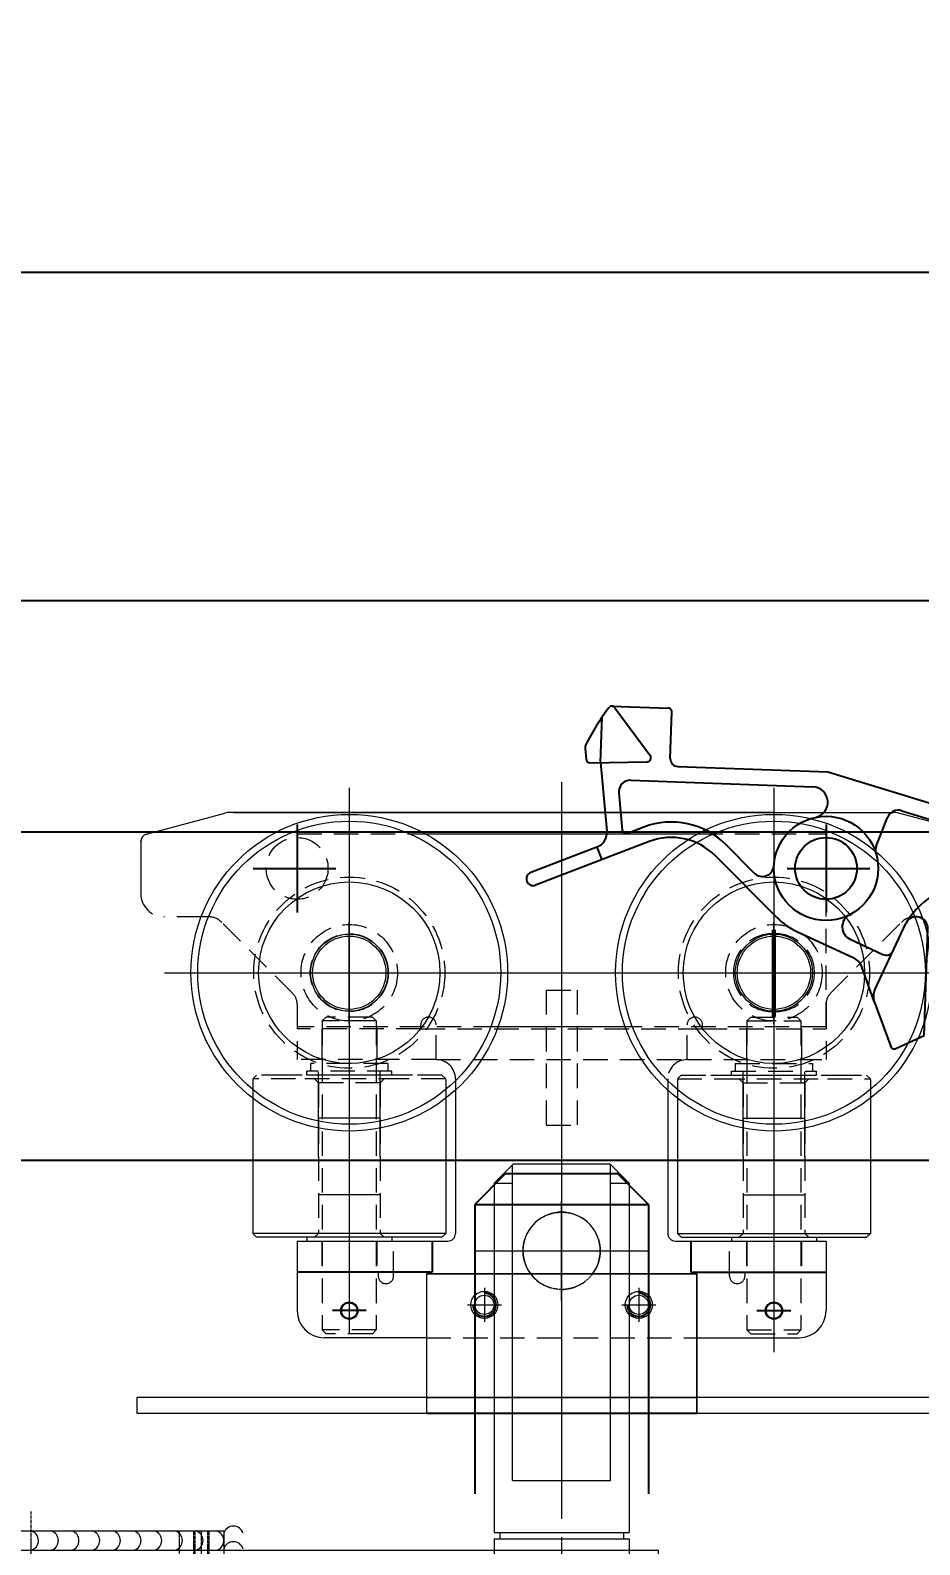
# Model space of a CAD drawing. Header units: inches. Extents: x 702888 to 852715, y 9845 to 271320.
# Drawn here: x 756867.9 to 757098.3, y 46472.2 to 46864.3 of the extents above; entities that cross this region are included whole.
import ezdxf

# ---------------------------------------------------------------- set-up
doc = ezdxf.new("R2010")
doc.units = ezdxf.units.IN
doc.header["$MEASUREMENT"] = 0
doc.header["$PDMODE"] = 34
for name, pattern in [('CENTER2', [1.125, 0.75, -0.125, 0.125, -0.125]), ('Discontinu', [1, 0.636364, -0.363636]), ('GESTRICHELT2', [9.525, 6.35, -3.175]), ('HIDDEN2', [0.1875, 0.125, -0.0625]), ('MITTE2', [725.805, 483.87, -80.645, 80.645, -80.645])]:
    doc.linetypes.add(name, pattern=pattern)
doc.layers.get('0').update_dxf_attribs({"lineweight": 5})
doc.layers.get('Defpoints').update_dxf_attribs({"lineweight": 5})
for name, color, linetype, lineweight in [('AIR PIPE', 120, 'Continuous', 5), ('CENTRE LINE', 1, 'CENTER2', 15), ('chain', 2, 'Continuous', 5), ('HIDDEN LINE', 252, 'HIDDEN2', 13), ('MITTE', 1, 'MITTE2', 0), ('OUTLINE', 7, 'Continuous', 30), ('UNSICHTBAR', 1, 'GESTRICHELT2', 0), ('VOLLINIE', 7, 'Continuous', 0)]:
    doc.layers.add(name, color=color, linetype=linetype, lineweight=lineweight)
for name, color, linetype in [('ATS-UNSICHTBAR', 1, 'Discontinu'), ('Conveyor_PF 1', 30, 'Continuous'), ('DÜNN', 1, 'Continuous'), ('M_Klinke_gedrückt', 40, 'Continuous'), ('Mitnehmerklinke', 84, 'Continuous')]:
    doc.layers.add(name, color=color, linetype=linetype)
doc.dimstyles.new('D1', dxfattribs={"dimscale": 66, "dimtxt": 2.5, "dimasz": 2.5, "dimexe": 1, "dimexo": 1, "dimgap": 1.25, "dimtad": 1, "dimdec": 0, "dimdsep": 46, "dimtxsty": 'Standard', "dimblk": 'OPEN30', "dimcen": 2.5, "dimclrd": 150, "dimclre": 150, "dimclrt": 140, "dimadec": 0, "dimazin": 0, "dimtfac": 1, "dimtdec": 0, "dimtmove": 0, "dimatfit": 3, "dimfxl": 1, "dimtfill": 1, "dimlwd": 13, "dimlwe": 13, "dimarcsym": 0})

# ---------------------------------------------------------------- blocks, each defined once
blk = doc.blocks.new('A$C67e8cd4e')
at = {"layer": 'Conveyor_PF 1'}
for p, q in [((6000, 229.86, 29355.5), (0, 229.86, 29355.5)), ((6000, 144.86, 29355.5), (0, 144.86, 29355.5)), ((0, 85), (6000, 85)), ((0, 0), (6000, 0))]:
    blk.add_line(p, q, dxfattribs=at)
blk = doc.blocks.new('A$C51210524')
blk.add_line((-50, 0), (50, 0))
for points in [[(-50, 80), (-50, 85), (50, 85), (50, 80.65)], [(-50, 0), (-50, 5)], [(50, 5), (50, 0)]]:
    blk.add_lwpolyline(points)
at = {"layer": 'CENTRE LINE', "linetype": 'CENTER2'}
blk.add_line((0, 90.05), (0, -8.02), dxfattribs=at)
at = {"layer": 'HIDDEN LINE', "linetype": 'HIDDEN2'}
for p, q in [((-46.25, 75), (-46.25, 85)), ((-45.9, 70), (-45.9, 85)), ((-44.25, 68.45), (-44.25, 85)), ((-42.6, 70), (-42.6, 85)), ((-42.25, 75), (-42.25, 85)), ((-38.5, 44.64), (-38.5, 85)), ((38.5, 44.64), (38.5, 85)), ((42.25, 75), (42.25, 85)), ((42.6, 70), (42.6, 85)), ((44.25, 68.45), (44.25, 85)), ((45.9, 70), (45.9, 85)), ((46.25, 75), (46.25, 85)), ((-46.25, 75), (-42.25, 75)), ((42.25, 75), (46.25, 75)), ((-45.9, 70), (-42.6, 70)), ((-45.9, 70), (-44.25, 69.01)), ((-42.6, 70), (-44.25, 69.01)), ((42.6, 70), (45.9, 70)), ((42.6, 70), (44.25, 69.01)), ((45.9, 70), (44.25, 69.01)), ((-38.5, 44.64), (-37.5, 44.64)), ((-37.5, 24.99), (-37.5, 44.64)), ((-37.5, 44.64), (37.5, 44.64)), ((37.5, 25), (37.5, 44.64)), ((38.5, 44.64), (37.5, 44.64)), ((37.5, 38), (50, 38)), ((37.5, 37.4), (49.81, 37.4)), ((37.5, 32.6), (50, 32.6)), ((37.5, 32), (50, 32)), ((-18.96, 24.99), (-37.5, 24.99)), ((-18.96, 24.99), (19.04, 25)), ((-18.96, 0), (-18.96, 24.99)), ((19.04, 0), (19.04, 25)), ((19.04, 25), (37.5, 25))]:
    blk.add_line(p, q, dxfattribs=at)
for points in [[(50, 85), (50, 5)], [(-50, 5), (-50, 80)]]:
    blk.add_lwpolyline(points, dxfattribs=at)
blk = doc.blocks.new('A$C6DF11944')
for centre, radius, start, end in [((1.23, 2.5), 2.55, 281.0938, 78.9062), ((6.57, 2.49), 2.56, 282.6917, 78.6666), ((11.65, 2.5), 2.62, 287.3698, 72.6302), ((17.01, 2.5), 2.62, 287.3698, 72.6302), ((22.37, 2.5), 2.62, 287.3698, 72.6302), ((27.73, 2.5), 2.62, 287.3698, 72.6302), ((33.08, 2.5), 2.62, 287.3698, 72.6302), ((38.44, 2.5), 2.62, 287.3698, 72.6302), ((44.09, 2.5), 2.55, 281.0938, 78.9062), ((49.44, 2.49), 2.56, 282.6917, 78.6666), ((54.52, 2.5), 2.62, 287.3698, 72.6302), ((59.87, 2.5), 2.62, 287.3698, 72.6302), ((65.23, 2.5), 2.62, 287.3698, 72.6302), ((70.59, 2.5), 2.62, 287.3698, 72.6302), ((75.95, 2.5), 2.62, 287.3698, 72.6302), ((81.31, 2.5), 2.62, 287.3698, 72.6302), ((86.66, 2.5), 2.62, 287.3698, 72.6302), ((92.02, 2.5), 2.62, 287.3698, 72.6302), ((97.38, 2.5), 2.62, 287.3698, 72.6302)]:
    blk.add_arc(centre, radius, start, end)
blk = doc.blocks.new('A$C43480035')
for centre, radius, start, end in [((-2.53, 0.82), 2.65, 197.928, 342.072), ((-2.53, -4.54), 2.65, 197.928, 342.072), ((-2.53, -9.9), 2.65, 197.928, 342.072), ((-2.53, -15.26), 2.65, 197.928, 342.072), ((-2.53, -20.61), 2.65, 197.928, 342.072), ((-2.53, -25.97), 2.65, 197.928, 342.072), ((-2.53, -31.33), 2.65, 197.928, 342.072), ((-2.53, -36.69), 2.65, 197.928, 342.072), ((-2.53, -42.05), 2.65, 197.928, 342.072), ((-2.53, -47.4), 2.65, 197.928, 342.072), ((-2.53, -52.76), 2.65, 197.928, 342.072), ((-2.53, -56.47), 3.53, 224.38, 315.62)]:
    blk.add_arc(centre, radius, start, end)
blk = doc.blocks.new('45Y45Y')
for p, q in [((20276.83, 5701.6, 14447.49), (20276.83, 5641.6, 14447.49)), ((20276.83, 5701.6, 14447.49), (20336.83, 5701.6, 14447.49)), ((20336.83, 5701.6, 14447.49), (20336.83, 5641.6, 14447.49)), ((20276.83, 5641.6, 14447.49), (20336.83, 5641.6, 14447.49))]:
    blk.add_line(p, q)
at = {"linetype": 'HIDDEN2'}
for p, q in [((20284.83, 5700.6, 14447.49), (20283.83, 5701.6, 14447.49)), ((20328.83, 5700.6, 14447.49), (20329.83, 5701.6, 14447.49)), ((20284.83, 5642.6, 14447.49), (20283.83, 5641.6, 14447.49)), ((20328.83, 5642.6, 14447.49), (20329.83, 5641.6, 14447.49))]:
    blk.add_line(p, q, dxfattribs=at)
at = {"layer": 'CENTRE LINE'}
blk.add_line((20306.83, 5709.99, 14447.49), (20306.83, 5637, 14447.49), dxfattribs=at)
at = {"layer": 'HIDDEN LINE', "linetype": 'HIDDEN2'}
for p, q in [((20284.83, 5700.6, 14447.49), (20284.83, 5642.6, 14447.49)), ((20328.83, 5700.6, 14447.49), (20284.83, 5700.6, 14447.49)), ((20328.83, 5700.6, 14447.49), (20328.83, 5642.6, 14447.49)), ((20328.83, 5642.6, 14447.49), (20284.83, 5642.6, 14447.49))]:
    blk.add_line(p, q, dxfattribs=at)
blk = doc.blocks.new('4577N')
for p, q in [((19906.83, 5706.6, 14447.49), (20231.83, 5706.6, 14447.49)), ((19906.83, 5706.6, 14447.49), (19906.83, 5631.6, 14447.49)), ((20231.83, 5706.6, 14447.49), (20231.83, 5631.6, 14447.49)), ((19906.83, 5697.72, 14447.49), (20231.83, 5697.72, 14447.49)), ((19906.83, 5640.49, 14447.49), (20231.83, 5640.49, 14447.49)), ((19906.83, 5631.6, 14447.49), (20231.83, 5631.6, 14447.49))]:
    blk.add_line(p, q)
for centre, radius, start, end in [((20016.83, 5710.23, 14447.49), 2.62, 17.3698, 162.6302), ((20121.83, 5710.23, 14447.49), 2.62, 17.3698, 162.6302), ((20016.83, 5706.19, 14447.49), 2.62, 17.3698, 162.6302), ((20121.83, 5706.19, 14447.49), 2.62, 17.3698, 162.6302), ((20016.83, 5700.83, 14447.49), 2.62, 17.3698, 162.6302), ((20121.83, 5700.83, 14447.49), 2.62, 17.3698, 162.6302), ((20016.83, 5695.48, 14447.49), 2.62, 17.3698, 162.6302), ((20121.83, 5695.48, 14447.49), 2.62, 17.3698, 162.6302), ((20016.83, 5690.12, 14447.49), 2.62, 17.3698, 162.6302), ((20121.83, 5690.12, 14447.49), 2.62, 17.3698, 162.6302), ((20016.83, 5684.76, 14447.49), 2.62, 17.3698, 162.6302), ((20121.83, 5684.76, 14447.49), 2.62, 17.3698, 162.6302), ((20016.83, 5679.4, 14447.49), 2.62, 17.3698, 162.6302), ((20121.83, 5679.4, 14447.49), 2.62, 17.3698, 162.6302), ((20016.83, 5674.32, 14447.49), 2.56, 12.6917, 168.6666), ((20121.82, 5674.32, 14447.49), 2.56, 11.3334, 167.3083), ((20016.83, 5668.98, 14447.49), 2.55, 11.0938, 168.9062), ((20121.83, 5668.98, 14447.49), 2.55, 11.0938, 168.9062), ((20016.83, 5663.33, 14447.49), 2.62, 17.3698, 162.6302), ((20121.83, 5663.33, 14447.49), 2.62, 17.3698, 162.6302), ((20016.83, 5657.97, 14447.49), 2.62, 17.3698, 162.6302), ((20121.83, 5657.97, 14447.49), 2.62, 17.3698, 162.6302), ((20016.83, 5652.61, 14447.49), 2.62, 17.3698, 162.6302), ((20121.83, 5652.61, 14447.49), 2.62, 17.3698, 162.6302), ((20016.83, 5647.25, 14447.49), 2.62, 17.3698, 162.6302), ((20121.83, 5647.25, 14447.49), 2.62, 17.3698, 162.6302), ((20016.83, 5641.9, 14447.49), 2.62, 17.3698, 162.6302), ((20121.83, 5641.9, 14447.49), 2.62, 17.3698, 162.6302), ((20016.83, 5636.54, 14447.49), 2.62, 17.3698, 162.6302), ((20121.83, 5636.54, 14447.49), 2.62, 17.3698, 162.6302), ((20016.83, 5631.46, 14447.49), 2.56, 12.6917, 168.6666), ((20121.82, 5631.46, 14447.49), 2.56, 11.3334, 167.3083), ((20016.83, 5626.11, 14447.49), 2.55, 11.0938, 168.9062), ((20121.83, 5626.11, 14447.49), 2.55, 11.0938, 168.9062)]:
    blk.add_arc(centre, radius, start, end)
at = {"linetype": 'HIDDEN2'}
for name, p in [('A$C51210524', (20069.33, 5626.6, 14447.49)), ('A$C6DF11944', (20019.33, 5706.6, 14447.49)), ('45Y45Y', (-100, 0)), ('A$C43480035', (19906.83, 5701.6, 14447.49)), ('A$C43480035', (20176.78, 5701.6, 14447.49))]:
    blk.add_blockref(name, p, dxfattribs=at)
at = {"linetype": 'HIDDEN2', "xscale": -1}
for name, p in [('45Y45Y', (40238.66, 0)), ('A$C43480035', (19961.88, 5701.6, 14447.49)), ('A$C43480035', (20231.83, 5701.6, 14447.49))]:
    blk.add_blockref(name, p, dxfattribs=at)
at = {"linetype": 'HIDDEN2', "xscale": -1, "rotation": 180}
blk.add_blockref('A$C6DF11944', (20019.33, 5631.6, 14447.49), dxfattribs=at)
blk = doc.blocks.new('545YUY')
for p, q in [((16202.92, 9365.34), (16197.92, 9360.34)), ((16202.72, 9283.34), (16202.72, 9365.14)), ((16202.92, 9365.34), (16227.92, 9365.34)), ((16232.92, 9360.34), (16227.92, 9365.34)), ((16228.12, 9283.34), (16228.12, 9365.14)), ((16197.92, 9360.34), (16197.92, 9269.84)), ((16197.92, 9360.34), (16202.72, 9360.34)), ((16228.12, 9360.34), (16232.92, 9360.34)), ((16232.92, 9360.34), (16232.92, 9269.84)), ((16202.72, 9283.34), (16228.12, 9283.34)), ((16197.92, 9269.84), (16232.92, 9269.84)), ((16199.42, 9269.84), (16199.42, 9268.24)), ((16231.42, 9269.84), (16231.42, 9268.24)), ((16197.92, 9268.24), (16232.92, 9268.24)), ((16197.92, 9268.24), (16197.92, 9200.34)), ((16232.92, 9268.24), (16232.92, 9200.34)), ((16185.42, 9198.34), (16185.42, 9189.34)), ((16195.92, 9198.34), (16234.92, 9198.34)), ((16234.92, 9198.34), (16244.42, 9198.34)), ((16240.42, 9198.34), (16245.42, 9198.34)), ((16245.42, 9198.34), (16245.42, 9189.34)), ((16185.42, 9189.34), (16186.42, 9188.34)), ((16185.42, 9189.34), (16245.42, 9189.34)), ((16186.42, 9188.34), (16244.42, 9188.34)), ((16244.42, 9188.34), (16245.42, 9189.34))]:
    blk.add_line(p, q)
at = {"linetype": 'HIDDEN2'}
blk.add_line((16185.42, 9198.34), (16195.92, 9198.34), dxfattribs=at)
blk.add_circle((16215.42, 9342.79), 10, dxfattribs=at)
blk.add_arc((16195.92, 9200.34, 0), 2, 270, 0, dxfattribs=at)
blk.add_arc((16234.92, 9200.34), 2, 180, 270)
at = {"layer": 'ATS-UNSICHTBAR'}
for p, q in [((16197.92, 9198.34), (16197.92, 9198.34)), ((16232.92, 9198.34), (16232.92, 9198.34))]:
    blk.add_line(p, q, dxfattribs=at)
at = {"layer": 'MITTE'}
for p, q in [((16215.42, 9329.94), (16215.42, 9355.64)), ((16197.92, 9342.79), (16232.92, 9342.79)), ((16197.92, 9342.79), (16232.92, 9342.79))]:
    blk.add_line(p, q, dxfattribs=at)
at = {"layer": 'OUTLINE'}
for p, q in [((16197.42, 9198.34), (16197.42, 9198.34)), ((16232.42, 9198.34), (16232.42, 9198.34))]:
    blk.add_line(p, q, dxfattribs=at)
blk = doc.blocks.new('A$C6ABB6B79')
at = {"linetype": 'HIDDEN2'}
for name, p in [('545YUY', (-16077.96, -9006.76, 0)), ('4577N', (-20069.37, -5448.09, -14447.49))]:
    blk.add_blockref(name, p, dxfattribs=at)
blk = doc.blocks.new('Mitnehmerklinke_375')
for p, q in [((-45.56, 45.7), (-41.13, 56.64)), ((-37.79, 58.41), (-24.28, 52.95)), ((-37.21, 57.77), (-32.85, 42.99)), ((-28.22, 40.52), (-23.72, 51.65)), ((-48.08, 50.46), (-48.79, 47.79)), ((-45.56, 45.7), (-50.09, 28.42)), ((-48.15, 46.59), (-34.13, 41.76)), ((-43.78, 36.69), (-46.24, 27.33)), ((-39.76, 38.71), (4.02, 21.03)), ((-27.11, 37.92), (8.99, 23.33)), ((-53.89, 25.43), (-72.28, 25.11)), ((-53.89, 25.43), (-53.83, 21.93)), ((-40.74, 26.16), (-45.25, 26.08)), ((-74, 23.36), (-74, 23.36)), ((-40.67, 22.16), (-72.22, 21.61)), ((8.99, 23.33), (45.03, -3.83)), ((-16.31, -7.61), (-25.89, 12.93)), ((-17.89, 5.23), (-22.26, 14.62)), ((14.22, 1), (19.47, 6.96)), ((23.53, 7.37), (40.95, -5.76)), ((44.34, -3.31), (37.06, -21.33)), ((44.77, -3.63), (37.55, -21.52)), ((46.4, -4.6), (77.56, -17.19)), ((55.85, -28.91), (62.97, -11.3)), ((63.65, -11.57), (56.53, -29.19)), ((-12.7, -12.75), (-1.18, -24.23)), ((-0.41, -19.35), (6.22, -25.96)), ((1.17, -33.83), (14.55, -20.45)), ((37.58, -21.53), (70.44, -34.81)), ((0, -36.66), (0, -27.07)), ((9.11, -49.29), (19.45, -23.7)), ((0, -36.66), (0, -49.08)), ((1.09, -50), (9.11, -49.29))]:
    blk.add_line(p, q)
for centre, radius in [((0, 0), 13.5), ((0, 0), 8), ((74, -26), 5.05)]:
    blk.add_circle(centre, radius)
for centre, radius, start, end in [((0, 0), 70, 123.5826, 132.735), ((-38.17, 57.48), 1, 16.4386, 123.5826), ((-46.15, 49.95), 2, 132.735, 165), ((-24.65, 52.02), 1, 338, 68), ((-47.83, 47.54), 1, 165, 251), ((-33.81, 42.71), 1, 251, 16.4386), ((-26.37, 39.77), 2, 158, 248), ((-40.88, 35.93), 3, 68, 165.3062), ((-53.96, 29.43), 4, 271, 345.3062), ((-72.25, 23.36), 1.75, 91, 180), ((-45.27, 27.08), 1, 165.3062, 271), ((-40.39, 6.16), 20, 25, 91), ((-72.25, 23.36), 1.75, 180, 271), ((-40.39, 6.16), 16, 25, 91), ((2.52, 17.32), 4, 261.7291, 68), ((21.72, 4.97), 3, 53, 138.5803), ((-15.17, 6.5), 3, 205, 336.8103), ((16.47, -0.98), 3, 138.5803, 176.5925), ((48.65, 0.96), 6, 233, 248), ((0, 0), 18, 205, 225.1169), ((39.15, -8.16), 3, 338, 53), ((2.06, -16.87), 3.5, 96.9724, 225.1169), ((28.87, -38.42), 23, 71.9845, 127.5809), ((36.91, -13.7), 3, 251.9845, 338), ((16.67, -22.57), 3, 338, 135), ((74, -26), 9.5, 248, 68), ((31.59, -36.37), 16, 68, 158), ((-4, -27.07), 4, 0, 45.1169), ((7.63, -24.54), 2, 225.1169, 315), ((4, -36.66), 4, 135, 180), ((1, -49), 1, 180, 275)]:
    blk.add_arc(centre, radius, start, end)
blk = doc.blocks.new('y67667')
for p, q in [((199008.06, 72009.8), (199028.33, 72015.24)), ((199170.57, 72015.41), (199029.62, 72015.41)), ((199030.69, 72015.41), (199201.52, 72015.41)), ((199223.09, 72009.8), (199202.82, 72015.24)), ((199006.57, 72008.11), (199006.57, 71998.41)), ((199006.57, 72007.87), (199006.57, 71998.41)), ((199080.19, 72009.91), (199150.95, 72009.91)), ((199170.17, 71984.01), (199170.97, 71984.01)), ((199170.17, 71963.81), (199170.97, 71963.81))]:
    blk.add_line(p, q)
for centre, radius in [((199095.57, 71887.91), 3.5), ((199135.57, 71887.91), 3.5), ((199060.57, 71886.41), 2), ((199170.57, 71886.41), 2)]:
    blk.add_circle(centre, radius)
for centre, radius, start, end in [((199029.62, 72010.41), 5, 90, 105), ((199201.52, 72010.41), 5, 75, 90), ((199115.57, 71901.91), 10, 323.1301, 216.8699)]:
    blk.add_arc(centre, radius, start, end)
at = {"layer": 'DÜNN'}
for p, q in [((199047.07, 72012.28), (199047.07, 71989.54)), ((199184.07, 72012.28), (199184.07, 71989.54)), ((199035.7, 72000.91), (199057.11, 72000.91)), ((199174.04, 72000.91), (199195.44, 72000.91)), ((199101.07, 71921.93), (199093.07, 71913.93)), ((199101.07, 71921.93), (199130.07, 71921.93)), ((199138.07, 71913.93), (199130.07, 71921.93)), ((199093.07, 71913.93), (199093.07, 71839.01)), ((199093.07, 71913.93), (199138.07, 71913.93)), ((199138.07, 71913.93), (199138.07, 71839.01)), ((199082.07, 71904.41), (199082.07, 71896.41)), ((199149.07, 71904.41), (199149.07, 71896.41)), ((199082.07, 71896.41), (199047.07, 71896.41)), ((199149.07, 71896.41), (199184.07, 71896.41)), ((199064.96, 71886.41), (199056.19, 71886.41)), ((199166.18, 71886.41), (199174.95, 71886.41))]:
    blk.add_line(p, q, dxfattribs=at)
for centre in [(199095.57, 71887.91), (199135.57, 71887.91)]:
    blk.add_arc(centre, 3, 180, 90, dxfattribs=at)
at = {"layer": 'Mitnehmerklinke'}
blk.add_line((199080.57, 71859.91), (199150.57, 71859.91), dxfattribs=at)
at = {"layer": 'MITTE'}
for p, q in [((199060.57, 72021.8), (199060.57, 71926.01)), ((199115.57, 72023.26), (199115.57, 71865.14)), ((199115.57, 72023.26), (199115.57, 71865.14)), ((199115.57, 72023.08), (199115.57, 71832.53)), ((199170.57, 72021.8), (199170.57, 71926.01)), ((199170.57, 72020.75), (199170.57, 71875.65)), ((199060.57, 71989.88), (199060.57, 71880.63)), ((199060.57, 71989.88), (199060.57, 71880.63)), ((199060.57, 71960.79), (199060.57, 71987.03)), ((199170.17, 71962.57), (199170.17, 71985.03)), ((199170.57, 71987.92), (199170.57, 71875.83)), ((199170.57, 71987.92), (199170.57, 71875.83)), ((199170.57, 71987.92), (199170.57, 71875.83)), ((199170.57, 71960.79), (199170.57, 71987.03)), ((199170.97, 71962.57), (199170.97, 71985.03)), ((199170.17, 71984.01), (199170.97, 71984.01)), ((199012.68, 71973.91), (199108.47, 71973.91)), ((199013.55, 71973.91), (199217.59, 71973.91)), ((199047.45, 71973.91), (199183.69, 71973.91)), ((199047.83, 71973.91), (199183.52, 71973.91)), ((199122.68, 71973.91), (199218.47, 71973.91)), ((199160.07, 71973.91), (199160.07, 71973.91)), ((199181.07, 71973.91), (199181.07, 71973.91)), ((199170.57, 71966.99), (199170.57, 71875.83)), ((199170.17, 71963.81), (199170.97, 71963.81)), ((199053.47, 71959.41), (199053.47, 71951.41)), ((199067.67, 71959.41), (199067.67, 71951.41)), ((199163.47, 71959.41), (199163.47, 71951.41)), ((199177.67, 71959.41), (199177.67, 71951.41)), ((199050.57, 71950.41), (199050.57, 71948.41)), ((199070.57, 71950.41), (199070.57, 71948.41)), ((199160.57, 71950.41), (199160.57, 71948.41)), ((199180.57, 71950.41), (199180.57, 71948.41)), ((199052.57, 71926.23), (199052.57, 71948.23)), ((199068.57, 71926.23), (199068.57, 71948.23)), ((199162.57, 71926.23), (199162.57, 71948.23)), ((199178.57, 71926.23), (199178.57, 71948.23)), ((199068.57, 71936.23), (199052.57, 71936.23)), ((199162.57, 71936.23), (199178.57, 71936.23)), ((199068.57, 71916.41), (199052.57, 71916.41)), ((199162.57, 71916.41), (199178.57, 71916.41)), ((199093.07, 71901.91), (199138.07, 71901.91)), ((199093.07, 71901.91), (199138.07, 71901.91)), ((199095.57, 71892.31), (199095.57, 71883.5)), ((199095.57, 71892.31), (199095.57, 71883.5)), ((199135.57, 71892.31), (199135.57, 71883.5)), ((199135.57, 71892.31), (199135.57, 71883.5)), ((199091.17, 71887.91), (199099.98, 71887.91)), ((199091.17, 71887.91), (199099.98, 71887.91)), ((199131.17, 71887.91), (199139.98, 71887.91)), ((199131.17, 71887.91), (199139.98, 71887.91))]:
    blk.add_line(p, q, dxfattribs=at)
at = {"layer": 'UNSICHTBAR'}
for p, q in [((199047.07, 72009.91), (199080.19, 72009.91)), ((199150.95, 72009.91), (199184.07, 72009.91)), ((199184.07, 71959.91), (199184.07, 72009.91)), ((199006.57, 71998.41), (199006.57, 71994.41)), ((199022.22, 71988.41), (199012.57, 71988.41)), ((199024, 71988.41), (199022.22, 71988.41)), ((199207.14, 71988.41), (199208.92, 71988.41)), ((199045.9, 71968.58), (199027.54, 71986.94)), ((199185.24, 71968.58), (199203.61, 71986.94)), ((199111.57, 71969.41), (199119.57, 71969.41)), ((199111.57, 71969.41), (199111.57, 71934.41)), ((199119.57, 71969.41), (199119.57, 71934.41)), ((199047.07, 71965.75), (199047.07, 71951.41)), ((199184.07, 71965.75), (199184.07, 71951.41)), ((199053.57, 71961.41), (199054.57, 71962.41)), ((199067.57, 71961.41), (199053.57, 71961.41)), ((199053.57, 71961.41), (199053.57, 71881.41)), ((199066.57, 71962.41), (199054.57, 71962.41)), ((199066.57, 71962.41), (199067.57, 71961.41)), ((199067.57, 71961.41), (199067.57, 71881.41)), ((199164.57, 71962.41), (199163.57, 71961.41)), ((199163.57, 71961.41), (199177.57, 71961.41)), ((199163.57, 71961.41), (199163.57, 71881.41)), ((199164.57, 71962.41), (199176.57, 71962.41)), ((199177.57, 71961.41), (199176.57, 71962.41)), ((199177.57, 71961.41), (199177.57, 71881.41)), ((199099.11, 71959.91), (199047.07, 71959.91)), ((199079.07, 71959.41), (199047.07, 71959.41)), ((199079.07, 71959.41), (199079.07, 71960.41)), ((199079.07, 71959.41), (199152.07, 71959.41)), ((199083.07, 71951.41), (199083.07, 71960.41)), ((199184.07, 71959.91), (199132.04, 71959.91)), ((199148.07, 71951.41), (199148.07, 71960.41)), ((199152.07, 71959.41), (199152.07, 71960.41)), ((199152.07, 71959.41), (199184.07, 71959.41)), ((199083.07, 71951.41), (199047.07, 71951.41)), ((199070.57, 71950.41), (199050.57, 71950.41)), ((199083.07, 71951.41), (199148.07, 71951.41)), ((199148.07, 71951.41), (199184.07, 71951.41)), ((199160.57, 71950.41), (199180.57, 71950.41)), ((199036.57, 71947.41), (199035.57, 71946.41)), ((199046.65, 71946.41), (199035.57, 71946.41)), ((199035.57, 71946.23), (199035.57, 71942.5)), ((199044.21, 71947.41), (199036.57, 71947.41)), ((199076.94, 71947.41), (199044.21, 71947.41)), ((199074.49, 71946.41), (199046.65, 71946.41)), ((199049.57, 71947.41), (199049.57, 71948.41)), ((199071.57, 71948.41), (199049.57, 71948.41)), ((199071.57, 71947.41), (199049.57, 71947.41)), ((199051.57, 71946.41), (199052.57, 71945.41)), ((199052.57, 71945.41), (199052.57, 71906.41)), ((199068.57, 71945.41), (199052.57, 71945.41)), ((199069.57, 71946.41), (199068.57, 71945.41)), ((199068.57, 71945.41), (199068.57, 71906.41)), ((199071.57, 71947.41), (199071.57, 71948.41)), ((199085.57, 71946.41), (199074.49, 71946.41)), ((199084.57, 71947.41), (199076.94, 71947.41)), ((199085.57, 71946.41), (199084.57, 71947.41)), ((199085.57, 71946.23), (199085.57, 71942.5)), ((199088.07, 71946.41), (199088.07, 71943.5)), ((199143.07, 71946.41), (199143.07, 71943.5)), ((199145.57, 71946.41), (199146.57, 71947.41)), ((199145.57, 71946.41), (199156.65, 71946.41)), ((199145.57, 71946.23), (199145.57, 71942.5)), ((199146.57, 71947.41), (199154.21, 71947.41)), ((199154.21, 71947.41), (199186.94, 71947.41)), ((199156.65, 71946.41), (199184.49, 71946.41)), ((199159.57, 71947.41), (199159.57, 71948.41)), ((199159.57, 71948.41), (199181.57, 71948.41)), ((199159.57, 71947.41), (199181.57, 71947.41)), ((199161.57, 71946.41), (199162.57, 71945.41)), ((199162.57, 71945.41), (199162.57, 71906.41)), ((199162.57, 71945.41), (199178.57, 71945.41)), ((199179.57, 71946.41), (199178.57, 71945.41)), ((199178.57, 71945.41), (199178.57, 71906.41)), ((199181.57, 71947.41), (199181.57, 71948.41)), ((199184.49, 71946.41), (199195.57, 71946.41)), ((199186.94, 71947.41), (199194.57, 71947.41)), ((199194.57, 71947.41), (199195.57, 71946.41)), ((199195.57, 71946.23), (199195.57, 71942.5)), ((199035.57, 71942.5), (199035.57, 71941.41)), ((199085.57, 71942.5), (199085.57, 71941.41)), ((199145.57, 71942.5), (199145.57, 71941.41)), ((199111.57, 71934.41), (199119.57, 71934.41)), ((199052.57, 71906.41), (199051.57, 71905.41)), ((199068.57, 71906.41), (199069.57, 71905.41)), ((199162.57, 71906.41), (199161.57, 71905.41)), ((199178.57, 71906.41), (199179.57, 71905.41)), ((199053.47, 71904.41), (199053.47, 71896.41)), ((199067.67, 71904.41), (199067.67, 71896.41)), ((199072.07, 71895.41), (199072.07, 71904.41)), ((199159.07, 71895.41), (199159.07, 71904.41)), ((199163.47, 71904.41), (199163.47, 71896.41)), ((199177.67, 71904.41), (199177.67, 71896.41)), ((199068.07, 71896.41), (199068.07, 71895.41)), ((199163.07, 71896.41), (199163.07, 71895.41)), ((199161.07, 71893.41), (199161.07, 71893.41)), ((199053.57, 71881.41), (199054.57, 71880.41)), ((199067.57, 71881.41), (199053.57, 71881.41)), ((199066.57, 71880.41), (199054.57, 71880.41)), ((199066.57, 71880.41), (199067.57, 71881.41)), ((199080.57, 71879.41), (199150.57, 71879.41)), ((199163.57, 71881.41), (199177.57, 71881.41)), ((199164.57, 71880.41), (199163.57, 71881.41)), ((199164.57, 71880.41), (199176.57, 71880.41)), ((199177.57, 71881.41), (199176.57, 71880.41)), ((199080.57, 71863.91), (199080.57, 71859.91)), ((199150.57, 71859.91), (199150.57, 71863.91))]:
    blk.add_line(p, q, dxfattribs=at)
for centre, radius in [((199047.07, 72000.91), 8), ((199184.07, 72000.91), 8), ((199060.57, 71973.91), 24.75), ((199170.57, 71973.91), 24.75), ((199060.57, 71973.91), 12.5), ((199170.57, 71973.91), 12.5), ((199060.57, 71973.91), 10.1)]:
    blk.add_circle(centre, radius, dxfattribs=at)
for centre, radius, start, end in [((199012.57, 71994.41), 6, 180, 270), ((199024, 71983.41), 5, 45, 90), ((199207.14, 71983.41), 5, 90, 135), ((199170.17, 71973.91), 10.1, 90, 180), ((199170.97, 71973.91), 10.1, 0, 90), ((199170.17, 71973.91), 10.1, 180, 270), ((199170.97, 71973.91), 10.1, 270, 0), ((199043.07, 71965.75), 4, 0, 45), ((199188.07, 71965.75), 4, 135, 180), ((199081.07, 71960.41), 2, 90, 180), ((199081.07, 71960.41), 2, 0, 90), ((199150.07, 71960.41), 2, 90, 180), ((199150.07, 71960.41), 2, 0, 90), ((199083.07, 71946.41), 5, 0, 90), ((199148.07, 71946.41), 5, 90, 180), ((199070.07, 71895.41), 2, 180, 270), ((199070.07, 71895.41), 2, 270, 0), ((199115.57, 71901.91), 10, 216.8699, 323.1301), ((199161.07, 71895.41), 2, 180, 270), ((199161.07, 71895.41), 2, 270, 0)]:
    blk.add_arc(centre, radius, start, end, dxfattribs=at)
at = {"layer": 'VOLLINIE'}
for p, q in [((199006.57, 72007.91), (199006.57, 72008.11)), ((199006.57, 72007.91), (199006.57, 71998.41)), ((199081.07, 71962.41), (199081.07, 71962.41)), ((199150.07, 71962.41), (199150.07, 71962.41)), ((199150.07, 71962.41), (199150.07, 71962.41)), ((199132.04, 71959.91), (199099.11, 71959.91)), ((199148.07, 71954.41), (199148.07, 71954.41)), ((199035.57, 71941.41), (199035.57, 71906.41)), ((199085.57, 71941.41), (199085.57, 71906.41)), ((199088.07, 71943.5), (199088.07, 71906.41)), ((199143.07, 71943.5), (199143.07, 71906.41)), ((199145.57, 71941.41), (199145.57, 71906.41)), ((199195.57, 71942.5), (199195.57, 71906.41)), ((199085.57, 71906.41), (199035.57, 71906.41)), ((199036.57, 71905.41), (199035.57, 71906.41)), ((199084.57, 71905.41), (199085.57, 71906.41)), ((199145.57, 71906.41), (199195.57, 71906.41)), ((199146.57, 71905.41), (199145.57, 71906.41)), ((199162.57, 71906.41), (199178.57, 71906.41)), ((199194.57, 71905.41), (199195.57, 71906.41)), ((199084.57, 71905.41), (199036.57, 71905.41)), ((199047.07, 71904.41), (199047.07, 71886.41)), ((199047.07, 71904.41), (199086.07, 71904.41)), ((199049.57, 71905.41), (199049.57, 71904.41)), ((199049.57, 71905.41), (199049.57, 71904.41)), ((199049.57, 71904.41), (199071.57, 71904.41)), ((199049.57, 71904.41), (199071.57, 71904.41)), ((199071.57, 71905.41), (199071.57, 71904.41)), ((199071.57, 71905.41), (199071.57, 71904.41)), ((199145.07, 71904.41), (199184.07, 71904.41)), ((199146.57, 71905.41), (199194.57, 71905.41)), ((199159.57, 71905.41), (199159.57, 71904.41)), ((199159.57, 71905.41), (199159.57, 71904.41)), ((199159.57, 71904.41), (199181.57, 71904.41)), ((199159.57, 71904.41), (199181.57, 71904.41)), ((199159.57, 71904.41), (199181.57, 71904.41)), ((199159.57, 71904.41), (199181.57, 71904.41)), ((199181.57, 71905.41), (199181.57, 71904.41)), ((199181.57, 71905.41), (199181.57, 71904.41)), ((199184.07, 71904.41), (199184.07, 71886.41)), ((199047.07, 71896.41), (199072.07, 71896.41)), ((199068.07, 71896.41), (199047.07, 71896.41)), ((199080.57, 71895.91), (199150.57, 71895.91)), ((199080.57, 71895.91), (199080.57, 71859.91)), ((199150.57, 71895.91), (199080.57, 71895.91)), ((199080.57, 71895.91), (199080.57, 71863.91)), ((199150.57, 71895.91), (199150.57, 71859.91)), ((199150.57, 71863.91), (199150.57, 71895.91)), ((199163.07, 71896.41), (199184.07, 71896.41)), ((199080.57, 71879.41), (199054.07, 71879.41)), ((199150.57, 71879.41), (199177.07, 71879.41)), ((199225.57, 71863.91), (199005.57, 71863.91)), ((199005.57, 71863.91), (199005.57, 71859.91)), ((199080.57, 71863.91), (199150.57, 71863.91)), ((199225.57, 71863.91), (199080.57, 71863.91)), ((199005.57, 71859.91), (199150.57, 71859.91)), ((199080.57, 71859.91), (199150.57, 71859.91)), ((199080.57, 71859.91), (199225.57, 71859.91)), ((199080.57, 71859.91), (199225.57, 71859.91))]:
    blk.add_line(p, q, dxfattribs=at)
for centre, radius in [((199060.57, 71973.91), 41), ((199060.57, 71973.91), 39.24), ((199170.57, 71973.91), 41), ((199170.57, 71973.91), 39.24), ((199060.57, 71973.91), 23.5), ((199170.57, 71973.91), 23.5), ((199060.57, 71973.91), 10), ((199060.57, 71973.91), 10), ((199060.57, 71973.91), 9.5), ((199170.57, 71973.91), 10), ((199170.57, 71973.91), 10), ((199170.57, 71973.91), 9.5), ((199095.57, 71887.91), 2.5), ((199135.57, 71887.91), 2.5), ((199060.57, 71886.41), 2.25), ((199170.57, 71886.41), 2.25)]:
    blk.add_circle(centre, radius, dxfattribs=at)
for centre, radius, start, end in [((199008.57, 72007.87), 2, 105, 180), ((199086.07, 71906.41), 2, 270, 0), ((199145.07, 71906.41), 2, 180, 270), ((199054.07, 71886.41), 7, 180, 270), ((199177.07, 71886.41), 7, 270, 0)]:
    blk.add_arc(centre, radius, start, end, dxfattribs=at)
at = {"layer": 'M_Klinke_gedrückt', "rotation": 19.94647893277164}
blk.add_blockref('Mitnehmerklinke_375', (199184.07, 72000.91), dxfattribs=at)
blk = doc.blocks.new('45Y54YKMJ')
blk.add_blockref('y67667', (625.87, -13828.64))
blk = doc.blocks.new('456Y56Y5')
blk.add_blockref('45Y54YKMJ', (-1917.25, -412.37))
at = {"ltscale": 20}
blk.add_blockref('A$C6ABB6B79', (197686.73, 57324.86, 0), dxfattribs=at)
blk = doc.blocks.new('_Open30')
at = {"color": 0, "linetype": 'ByBlock', "lineweight": -2}
for p, q in [((-1, 0.2679), (0, 0)), ((0, 0), (-1, -0.2679)), ((0, 0), (-1, 0))]:
    blk.add_line(p, q, dxfattribs=at)
blk = doc.blocks.new('*D283')
at = {"layer": 'AIR PIPE', "color": 150, "lineweight": 13, "transparency": 16777216}
for p, q in [((755784.03, 46268.01), (755784.03, 47371.7)), ((756326.03, 46268.01), (756326.03, 47371.7)), ((755949.03, 47305.7), (756161.03, 47305.7)), ((756326.03, 47305.7), (757096.03, 47305.7))]:
    blk.add_line(p, q, dxfattribs=at)
at = {"layer": 'Defpoints', "color": 0, "transparency": 16777216}
for p in [(756326.03, 47305.7), (755784.03, 46202.01, 0), (756326.03, 46202.01, 0)]:
    blk.add_point(p, dxfattribs=at)
at = {"layer": 'AIR PIPE', "color": 150, "lineweight": 13, "transparency": 16777216, "xscale": 165, "yscale": 165, "zscale": 165, "rotation": 180}
blk.add_blockref('_Open30', (755784.03, 47305.7), dxfattribs=at)
at = {"layer": 'AIR PIPE', "color": 150, "lineweight": 13, "transparency": 16777216, "xscale": 165, "yscale": 165, "zscale": 165}
blk.add_blockref('_Open30', (756326.03, 47305.7), dxfattribs=at)
at = {"layer": 'AIR PIPE', "color": 140, "transparency": 16777216, "insert": (756793.53, 47470.7), "char_height": 165, "attachment_point": 5, "bg_fill": 3, "box_fill_scale": 1.25, "bg_fill_color": 9, "bg_fill_true_color": 13158600, "bg_fill_transparency": 0}
blk.add_mtext('542', dxfattribs=at)

msp = doc.modelspace()

# ---------------------------------------------------------------- block references
msp.add_blockref('456Y56Y5', (559181.302, -11112.625))
at = {"layer": 'chain', "color": 1}
msp.add_blockref('A$C67e8cd4e', (752375.838, 46571.717, 29355.497), dxfattribs=at)

# ---------------------------------------------------------------- next in the draw order: dimensions: what is measured, and where the dimension line sits
at = {"layer": 'AIR PIPE'}
dim = msp.add_linear_dim(base=(756326.029, 47305.695), p1=(755784.029, 46202.011, 0), p2=(756326.029, 46202.011, 0), dimstyle='D1', dxfattribs=at)
dim.commit()
dim.dimension.update_dxf_attribs({"geometry": '*D283', "text_midpoint": (756793.529, 47470.695)})

doc.saveas('drawing.dxf')
